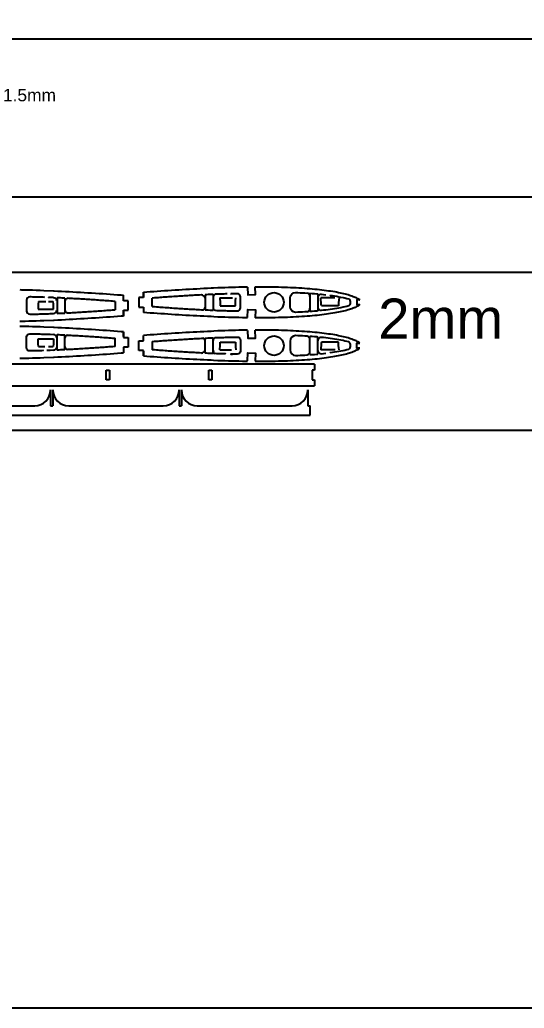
# Model space of a CAD drawing. Header units: inches. Extents: x 14 to 1585, y 4 to 1231.
# Drawn here: x 536 to 856, y 4 to 631 of the extents above; entities that cross this region are included whole.
import ezdxf

# ---------------------------------------------------------------- set-up
doc = ezdxf.new("R2010")
doc.units = ezdxf.units.IN
doc.header["$MEASUREMENT"] = 0
doc.layers.add('7', color=7, linetype='Continuous')
doc.layers.add('LAYER01', color=7, linetype='Continuous')
doc.styles.get("Standard").update_dxf_attribs({"font": 'arial.ttf'})

msp = doc.modelspace()

# ---------------------------------------------------------------- linework, layer by layer
for p, q in [((1106.62, 618.92), (106.65, 618.92)), ((106.62, 518.92), (1106.62, 518.92)), ((1019.92, 470.88), (19.95, 470.88)), ((614.54, 455.43), (614.54, 458.43)), ((601.81, 446.22), (601.81, 443.22)), ((601.81, 430.18), (601.81, 433.18)), ((614.54, 420.97), (614.54, 417.97)), ((722.88, 412.64), (30.45, 412.64)), ((590.88, 405.84), (590.88, 408.84)), ((590.88, 408.84), (592.88, 408.84)), ((592.88, 408.84), (592.88, 402.84)), ((655.88, 405.84), (655.88, 408.84)), ((655.88, 408.84), (657.88, 408.84)), ((657.88, 408.84), (657.88, 402.84)), ((722.88, 408.84), (721.38, 408.84)), ((721.38, 408.84), (721.38, 402.84)), ((722.88, 412.64), (722.88, 408.84)), ((590.88, 402.84), (590.88, 405.84)), ((592.88, 402.84), (590.88, 402.84)), ((655.88, 402.84), (655.88, 405.84)), ((657.88, 402.84), (655.88, 402.84)), ((721.38, 402.84), (722.88, 402.84)), ((722.88, 402.84), (722.88, 399.04)), ((30.45, 399.04), (722.88, 399.04)), ((19.92, 370.88), (1019.92, 370.88))]:
    msp.add_line(p, q)
at = {"color": 9}
for p, q in [((614.54, 458.43), (614.54, 454.95)), ((596.43, 452.49), (596.43, 447.24)), ((601.81, 452.86), (601.81, 456.48)), ((604.81, 452.86), (601.81, 452.86)), ((604.81, 446.86), (604.81, 452.86)), ((614.54, 454.95), (611.54, 454.95)), ((611.54, 454.95), (611.54, 448.95)), ((619.92, 449.32), (619.92, 454.59)), ((601.81, 443.22), (601.81, 446.86)), ((601.81, 446.86), (604.81, 446.86)), ((611.54, 448.95), (614.54, 448.95)), ((614.54, 448.95), (614.55, 445.47)), ((601.81, 433.18), (601.81, 429.54)), ((596.43, 423.91), (596.43, 429.16)), ((601.81, 429.54), (604.81, 429.54)), ((604.81, 429.54), (604.81, 423.54)), ((611.54, 421.45), (611.54, 427.45)), ((611.54, 427.45), (614.54, 427.45)), ((614.54, 427.45), (614.55, 430.93)), ((619.92, 427.08), (619.92, 421.81)), ((604.81, 423.54), (601.81, 423.54)), ((601.81, 423.54), (601.81, 419.92)), ((614.54, 421.45), (611.54, 421.45)), ((614.54, 417.97), (614.54, 421.45))]:
    msp.add_line(p, q, dxfattribs=at)
at = {"color": 3}
msp.add_lwpolyline([(14.46, 1230.98), (1584.87, 1230.98), (1584.87, 4.11), (14.46, 4.11)], close=True, dxfattribs=at)
for centre in [(697.29, 451.95), (697.29, 424.45)]:
    msp.add_circle(centre, 6.17)
for centre in [(742.81, 451.88), (742.81, 424.52)]:
    msp.add_arc(centre, 2.96, 309.95246, 50.04754)
at = {"layer": '7', "linetype": 'Continuous'}
for points in [[(536.08, 459.97), (537.22, 459.95), (539.52, 459.89), (541.85, 459.83), (544.18, 459.76), (546.52, 459.69), (548.88, 459.6), (551.24, 459.52), (557.39, 459.23)], [(557.39, 459.23), (557.77, 459.22), (560.15, 459.11), (562.54, 458.99), (564.93, 458.87), (567.31, 458.74), (569.7, 458.61), (572.09, 458.48), (574.48, 458.34), (576.86, 458.2), (579.24, 458.05), (581.62, 457.9), (583.98, 457.75), (586.34, 457.59), (588.7, 457.43), (591.03, 457.27), (593.37, 457.11), (595.7, 456.94), (597.99, 456.77), (600.29, 456.6), (601.81, 456.48)], [(614.54, 458.43), (616.56, 458.58), (618.76, 458.74), (621, 458.9), (623.23, 459.06), (625.47, 459.22), (627.73, 459.37), (630, 459.52), (632.26, 459.67), (634.54, 459.81), (636.82, 459.95), (639.1, 460.08), (641.39, 460.22), (643.68, 460.35), (645.97, 460.47), (648.26, 460.59), (650.55, 460.71), (652.84, 460.82), (655.12, 460.93), (657.41, 461.03), (658.99, 461.09)], [(658.99, 461.09), (661.63, 461.29), (663.89, 461.37), (666.13, 461.44), (668.36, 461.51), (670.6, 461.57), (672.8, 461.62), (675, 461.67), (677.2, 461.71), (679.35, 461.74), (680.43, 461.75)], [(680.4, 461.6), (680.59, 456.6), (685.59, 456.8), (685.4, 461.79)], [(685.4, 461.79), (685.77, 461.8), (687.87, 461.8), (689.97, 461.8), (692.02, 461.78), (694.06, 461.77), (696.1, 461.74), (698.07, 461.7), (700.04, 461.66), (702.01, 461.61), (703.91, 461.55), (705.81, 461.48), (707.7, 461.41), (709.51, 461.33), (711.32, 461.24), (713.13, 461.13), (714.85, 461.03), (716.57, 460.91), (718.29, 460.79), (719.91, 460.66), (721.53, 460.52), (723.15, 460.37), (724.67, 460.21), (726.18, 460.05), (727.7, 459.88), (729.1, 459.71), (730.51, 459.52), (731.91, 459.32), (733.2, 459.13), (734.49, 458.92), (735.77, 458.7), (736.94, 458.49), (738.11, 458.27), (739.27, 458.03), (740.31, 457.8), (741.35, 457.56), (742.39, 457.3), (743.31, 457.06), (744.22, 456.8), (745.12, 456.53), (745.9, 456.28), (746.68, 456.01), (747.45, 455.72), (748.1, 455.47), (748.74, 455.19), (749.37, 454.9), (749.88, 454.65), (750.38, 454.39), (750.87, 454.1), (751.24, 453.86), (751.6, 453.59), (751.78, 453.45)], [(710.99, 458.2), (712.38, 458.13), (713.89, 458.06), (715.4, 457.98), (716.91, 457.89), (718.41, 457.79)], [(547.83, 452.49), (547.75, 450.83), (547.7, 449.74), (547.65, 448.65), (547.6, 447.55)], [(557.45, 454.89), (555.28, 454.97), (554.19, 455.01), (554.19, 455.01)], [(557.47, 447.55), (557.42, 448.65), (557.37, 449.74), (557.32, 450.83), (557.24, 452.49)], [(564.6, 454.57), (562.94, 454.65), (561.85, 454.7), (560.76, 454.75), (559.66, 454.8)], [(596.46, 452.49), (595.88, 452.53), (594.78, 452.62), (593.68, 452.7), (592.58, 452.78), (591.48, 452.87), (590.38, 452.95), (589.28, 453.03), (588.18, 453.11), (587.08, 453.19), (585.98, 453.27), (584.88, 453.34), (583.79, 453.42), (582.69, 453.5), (581.59, 453.57), (580.49, 453.64), (579.39, 453.71), (578.3, 453.79), (577.2, 453.85), (576.1, 453.92), (575, 453.99), (573.91, 454.06), (572.81, 454.12), (571.71, 454.19), (570.62, 454.25), (569.52, 454.31), (568.42, 454.37), (567.33, 454.43), (566.23, 454.48)], [(651.21, 456.62), (651.21, 456.62), (650.12, 456.57), (649.02, 456.51), (647.93, 456.45), (646.83, 456.39), (645.73, 456.33), (644.64, 456.27), (643.54, 456.21), (642.44, 456.14), (641.35, 456.08), (640.25, 456.01), (639.15, 455.94), (638.05, 455.87), (636.96, 455.8), (635.86, 455.73), (634.76, 455.66), (633.66, 455.58), (632.56, 455.51), (631.47, 455.43), (630.37, 455.35), (629.27, 455.27), (628.17, 455.2), (627.07, 455.12), (625.97, 455.04), (624.87, 454.95), (623.77, 454.87), (622.67, 454.79), (621.57, 454.7), (620.47, 454.62), (619.92, 454.58)], [(658.59, 456.96), (655.59, 456.83), (654.5, 456.78), (653.6, 456.74)], [(667.62, 457.27), (666.53, 457.24), (665.44, 457.21), (664.34, 457.17), (663.25, 457.14), (662.16, 457.1), (661.07, 457.06), (659.97, 457.02)], [(662.97, 454.69), (663.1, 451.69), (663.15, 450.6), (663.19, 449.7)], [(672.77, 449.7), (672.81, 450.6), (672.86, 451.69), (672.91, 452.79), (672.99, 454.69)], [(720.09, 457.67), (721.39, 457.58), (722.87, 457.46), (724.34, 457.33), (725.08, 457.26)], [(727.33, 449.71), (727.26, 450.45), (727.13, 451.92), (727.02, 453.4), (726.92, 454.7)], [(727.26, 457.05), (728.7, 456.89), (730.14, 456.72)], [(732.97, 456.36), (732.97, 456.36), (734.36, 456.17), (735.74, 455.96), (737.09, 455.74), (738.44, 455.5), (739.75, 455.26), (741.05, 455), (742.3, 454.73), (743.54, 454.44), (744.71, 454.15)], [(738.51, 454.7), (738.41, 453.4), (738.29, 451.92), (738.16, 450.45), (738.09, 449.71)], [(751.78, 453.45), (749.81, 453.45), (749.81, 450.45), (751.78, 450.45)], [(751.79, 453.44), (751.79, 453.44)], [(566.23, 445.25), (567.33, 445.3), (568.42, 445.36), (569.52, 445.42), (570.62, 445.48), (571.71, 445.54), (572.81, 445.61), (573.91, 445.67), (575, 445.74), (576.1, 445.81), (577.2, 445.87), (578.3, 445.94), (579.39, 446.01), (580.49, 446.09), (581.59, 446.16), (582.69, 446.23), (583.79, 446.31), (584.88, 446.38), (585.98, 446.46), (587.08, 446.54), (588.18, 446.62), (589.28, 446.7), (590.38, 446.78), (591.48, 446.86), (592.58, 446.94), (593.68, 447.03), (594.78, 447.11), (595.88, 447.2), (596.43, 447.24)], [(659.08, 442.8), (657.41, 442.87), (655.12, 442.97), (652.84, 443.08), (650.55, 443.19), (648.26, 443.3), (645.97, 443.43), (643.68, 443.55), (641.39, 443.68), (639.1, 443.82), (636.82, 443.95), (634.54, 444.09), (632.26, 444.23), (630, 444.38), (627.73, 444.53), (625.47, 444.68), (623.23, 444.84), (621, 445), (618.76, 445.16), (616.56, 445.32), (614.55, 445.47)], [(619.91, 449.32), (620.47, 449.28), (621.57, 449.2), (622.67, 449.11), (623.77, 449.03), (624.87, 448.95), (625.97, 448.86), (627.07, 448.78), (628.17, 448.7), (629.27, 448.62), (630.37, 448.55), (631.47, 448.47), (632.56, 448.39), (633.66, 448.32), (634.76, 448.24), (635.86, 448.17), (636.96, 448.1), (638.05, 448.03), (639.15, 447.96), (640.25, 447.89), (641.35, 447.82), (642.44, 447.76), (643.54, 447.69), (644.64, 447.63), (645.73, 447.57), (646.83, 447.51), (647.93, 447.45), (649.02, 447.39), (650.12, 447.33), (651.21, 447.27), (652.31, 447.22)], [(653.6, 447.16), (654.5, 447.12), (655.59, 447.07), (656.69, 447.02), (658.59, 446.94)], [(680.49, 442.29), (680.4, 442.3), (680.59, 447.29), (685.59, 447.1), (685.4, 442.1)], [(751.78, 450.45), (751.6, 450.3), (751.24, 450.04), (750.87, 449.79), (750.38, 449.51), (749.88, 449.24), (749.37, 448.99), (748.74, 448.7), (748.1, 448.43), (747.45, 448.17), (746.68, 447.88), (745.9, 447.62), (745.12, 447.37), (744.22, 447.09), (743.31, 446.84), (742.39, 446.6), (741.35, 446.34), (740.31, 446.1), (739.27, 445.87), (738.11, 445.63), (736.94, 445.4), (735.77, 445.19), (734.49, 444.97), (733.2, 444.77), (731.91, 444.57), (730.51, 444.38), (729.1, 444.19), (727.7, 444.02), (726.18, 443.84), (724.67, 443.68), (723.15, 443.53), (721.53, 443.38), (719.91, 443.24), (718.29, 443.11), (716.57, 442.98), (714.85, 442.87), (713.13, 442.76), (711.32, 442.66), (709.51, 442.57), (707.7, 442.49), (705.81, 442.41), (703.91, 442.34), (702.01, 442.29), (700.04, 442.23), (698.07, 442.19), (696.1, 442.16), (694.06, 442.13), (692.02, 442.11), (689.97, 442.1), (687.87, 442.1), (685.77, 442.1), (685.4, 442.1)], [(718.41, 445.97), (716.91, 445.87), (715.4, 445.78), (713.89, 445.7), (712.38, 445.62), (710.99, 445.56)], [(725.08, 446.5), (724.34, 446.43), (722.87, 446.3), (721.39, 446.18), (720.09, 446.08)], [(744.71, 449.61), (743.54, 449.32), (742.3, 449.03), (741.05, 448.76), (739.75, 448.5), (738.44, 448.25), (737.09, 448.02), (735.74, 447.8), (734.36, 447.59), (732.97, 447.39), (731.56, 447.21), (730.14, 447.03), (728.7, 446.87), (727.26, 446.71)], [(557.39, 440.47), (551.24, 440.2), (548.88, 440.11), (546.52, 440.03), (544.18, 439.95), (541.85, 439.88), (539.52, 439.82), (537.22, 439.77), (536.08, 439.74)], [(601.81, 443.22), (600.29, 443.11), (597.99, 442.94), (595.7, 442.77), (593.37, 442.6), (591.03, 442.44), (588.7, 442.28), (586.34, 442.12), (583.98, 441.96), (581.62, 441.81), (579.24, 441.66), (576.86, 441.51), (574.48, 441.37), (572.09, 441.23), (569.7, 441.1), (567.31, 440.96), (564.93, 440.84), (562.54, 440.72), (560.15, 440.6), (557.77, 440.49), (557.39, 440.47)], [(559.66, 444.93), (560.76, 444.98), (561.85, 445.03), (562.94, 445.08), (564.6, 445.16)], [(680.49, 442.14), (679.35, 442.15), (677.2, 442.19), (675, 442.23), (672.8, 442.27), (670.6, 442.33), (668.36, 442.39), (666.13, 442.45), (663.89, 442.52), (661.63, 442.6), (659.08, 442.8)], [(557.39, 435.93), (551.24, 436.2), (548.88, 436.29), (546.52, 436.37), (544.18, 436.45), (541.85, 436.52), (539.52, 436.58), (537.22, 436.63), (536.08, 436.66)], [(601.81, 433.18), (600.29, 433.29), (597.99, 433.46), (595.7, 433.63), (593.37, 433.8), (591.03, 433.96), (588.7, 434.12), (586.34, 434.28), (583.98, 434.44), (581.62, 434.59), (579.24, 434.74), (576.86, 434.89), (574.48, 435.03), (572.09, 435.17), (569.7, 435.3), (567.31, 435.44), (564.93, 435.56), (562.54, 435.68), (560.15, 435.8), (557.77, 435.91), (557.39, 435.93)], [(659.08, 433.6), (657.41, 433.53), (655.12, 433.43), (652.84, 433.32), (650.55, 433.21), (648.26, 433.09), (645.97, 432.97), (643.68, 432.85), (641.39, 432.72), (639.1, 432.58), (636.82, 432.45), (634.54, 432.31), (632.26, 432.17), (630, 432.02), (627.73, 431.87), (625.47, 431.71), (623.23, 431.56), (621, 431.4), (618.76, 431.24), (616.56, 431.08), (614.55, 430.93)], [(680.49, 434.26), (679.35, 434.25), (677.2, 434.21), (675, 434.17), (672.8, 434.13), (670.6, 434.07), (668.36, 434.01), (666.13, 433.95), (663.89, 433.88), (661.63, 433.8), (659.08, 433.6)], [(680.49, 434.11), (680.4, 434.1), (680.59, 429.11), (685.59, 429.3), (685.4, 434.3)], [(751.78, 425.95), (751.6, 426.1), (751.24, 426.36), (750.87, 426.61), (750.38, 426.89), (749.88, 427.16), (749.37, 427.41), (748.74, 427.7), (748.1, 427.97), (747.45, 428.23), (746.68, 428.52), (745.9, 428.78), (745.12, 429.03), (744.22, 429.31), (743.31, 429.56), (742.39, 429.8), (741.35, 430.06), (740.31, 430.3), (739.27, 430.53), (738.11, 430.77), (736.94, 431), (735.77, 431.21), (734.49, 431.43), (733.2, 431.63), (731.91, 431.83), (730.51, 432.02), (729.1, 432.21), (727.7, 432.38), (726.18, 432.56), (724.67, 432.72), (723.15, 432.87), (721.53, 433.02), (719.91, 433.16), (718.29, 433.29), (716.57, 433.42), (714.85, 433.53), (713.13, 433.64), (711.32, 433.74), (709.51, 433.83), (707.7, 433.91), (705.81, 433.99), (703.91, 434.06), (702.01, 434.11), (700.04, 434.17), (698.07, 434.21), (696.1, 434.24), (694.06, 434.27), (692.02, 434.29), (689.97, 434.3), (687.87, 434.3), (685.77, 434.3), (685.4, 434.3)], [(547.83, 423.91), (547.75, 425.57), (547.7, 426.66), (547.65, 427.75), (547.6, 428.85)], [(557.47, 428.85), (557.42, 427.75), (557.37, 426.66), (557.32, 425.57), (557.24, 423.91)], [(559.66, 431.47), (560.76, 431.42), (561.85, 431.37), (562.94, 431.32), (564.6, 431.24)], [(566.23, 431.15), (567.33, 431.1), (568.42, 431.04), (569.52, 430.98), (570.62, 430.92), (571.71, 430.86), (572.81, 430.79), (573.91, 430.73), (575, 430.66), (576.1, 430.59), (577.2, 430.53), (578.3, 430.46), (579.39, 430.39), (580.49, 430.31), (581.59, 430.24), (582.69, 430.17), (583.79, 430.09), (584.88, 430.02), (585.98, 429.94), (587.08, 429.86), (588.18, 429.78), (589.28, 429.7), (590.38, 429.62), (591.48, 429.54), (592.58, 429.46), (593.68, 429.37), (594.78, 429.29), (595.88, 429.2), (596.43, 429.16)], [(619.91, 427.08), (620.47, 427.12), (621.57, 427.2), (622.67, 427.29), (623.77, 427.37), (624.87, 427.45), (625.97, 427.54), (627.07, 427.62), (628.17, 427.7), (629.27, 427.77), (630.37, 427.85), (631.47, 427.93), (632.56, 428.01), (633.66, 428.08), (634.76, 428.16), (635.86, 428.23), (636.96, 428.3), (638.05, 428.37), (639.15, 428.44), (640.25, 428.51), (641.35, 428.58), (642.44, 428.64), (643.54, 428.71), (644.64, 428.77), (645.73, 428.83), (646.83, 428.89), (647.93, 428.95), (649.02, 429.01), (650.12, 429.07), (651.21, 429.13), (652.31, 429.18)], [(653.6, 429.24), (654.5, 429.28), (655.59, 429.33), (656.69, 429.38), (658.59, 429.46)], [(662.97, 421.71), (663.1, 424.71), (663.15, 425.8), (663.19, 426.7)], [(672.77, 426.7), (672.81, 425.8), (672.86, 424.71), (672.91, 423.61), (672.99, 421.71)], [(718.41, 430.43), (716.91, 430.53), (715.4, 430.62), (713.89, 430.7), (712.38, 430.78), (710.99, 430.84)], [(725.08, 429.9), (724.34, 429.97), (722.87, 430.1), (721.39, 430.22), (720.09, 430.32)], [(727.33, 426.69), (727.26, 425.95), (727.13, 424.48), (727.02, 423), (726.92, 421.7)], [(744.71, 426.79), (743.54, 427.08), (742.3, 427.37), (741.05, 427.64), (739.75, 427.9), (738.44, 428.15), (737.09, 428.38), (735.74, 428.6), (734.36, 428.81), (732.97, 429.01), (731.56, 429.19), (730.14, 429.37), (728.7, 429.53), (727.26, 429.69)], [(738.51, 421.7), (738.41, 423), (738.29, 424.48), (738.16, 425.95), (738.09, 426.69)], [(557.45, 421.51), (555.28, 421.43), (554.19, 421.39), (553.1, 421.35)], [(564.6, 421.83), (562.94, 421.75), (561.85, 421.7), (560.76, 421.65), (559.66, 421.6)], [(596.46, 423.91), (595.88, 423.87), (594.78, 423.78), (593.68, 423.7), (592.58, 423.61), (591.48, 423.53), (590.38, 423.45), (589.28, 423.37), (588.18, 423.29), (587.08, 423.21), (585.98, 423.13), (584.88, 423.05), (583.79, 422.98), (582.69, 422.9), (581.59, 422.83), (580.49, 422.76), (579.39, 422.69), (578.3, 422.61), (577.2, 422.55), (576.1, 422.48), (575, 422.41), (573.91, 422.34), (572.81, 422.28), (571.71, 422.21), (570.62, 422.15), (569.52, 422.09), (568.42, 422.03), (567.33, 421.97), (566.23, 421.92)], [(651.21, 419.77), (651.21, 419.77), (650.12, 419.83), (649.02, 419.89), (647.93, 419.95), (646.83, 420.01), (645.73, 420.07), (644.64, 420.13), (643.54, 420.19), (642.44, 420.26), (641.35, 420.32), (640.25, 420.39), (639.15, 420.46), (638.05, 420.53), (636.96, 420.6), (635.86, 420.67), (634.76, 420.74), (633.66, 420.82), (632.56, 420.89), (631.47, 420.97), (630.37, 421.05), (629.27, 421.13), (628.17, 421.2), (627.07, 421.28), (625.97, 421.36), (624.87, 421.45), (623.77, 421.53), (622.67, 421.61), (621.57, 421.7), (620.47, 421.78), (619.92, 421.82)], [(685.4, 414.61), (685.77, 414.6), (687.87, 414.6), (689.97, 414.6), (692.02, 414.62), (694.06, 414.63), (696.1, 414.66), (698.07, 414.7), (700.04, 414.74), (702.01, 414.79), (703.91, 414.85), (705.81, 414.92), (707.7, 414.99), (709.51, 415.07), (711.32, 415.16), (713.13, 415.27), (714.85, 415.37), (716.57, 415.49), (718.29, 415.61), (719.91, 415.74), (721.53, 415.88), (723.15, 416.03), (724.67, 416.19), (726.18, 416.35), (727.7, 416.52), (729.1, 416.69), (730.51, 416.88), (731.91, 417.08), (733.2, 417.27), (734.49, 417.48), (735.77, 417.7), (736.94, 417.91), (738.11, 418.13), (739.27, 418.37), (740.31, 418.6), (741.35, 418.84), (742.39, 419.1), (743.31, 419.34), (744.22, 419.6), (745.12, 419.87), (745.9, 420.12), (746.68, 420.39), (747.45, 420.68), (748.1, 420.93), (748.74, 421.21), (749.37, 421.5), (749.88, 421.75), (750.38, 422.01), (750.87, 422.3), (751.24, 422.54), (751.6, 422.81), (751.78, 422.95)], [(732.97, 420.04), (732.97, 420.04), (734.36, 420.23), (735.74, 420.44), (737.09, 420.66), (738.44, 420.9), (739.75, 421.14), (741.05, 421.4), (742.3, 421.67), (743.54, 421.96), (744.71, 422.25)], [(751.78, 422.95), (749.81, 422.95), (749.81, 425.95), (751.78, 425.95)], [(751.79, 422.96), (751.79, 422.96)], [(536.08, 416.43), (537.22, 416.45), (539.52, 416.51), (541.85, 416.57), (544.18, 416.64), (546.52, 416.71), (548.88, 416.8), (551.24, 416.88), (557.39, 417.17)], [(557.39, 417.17), (557.77, 417.18), (560.15, 417.29), (562.54, 417.41), (564.93, 417.53), (567.31, 417.66), (569.7, 417.79), (572.09, 417.92), (574.48, 418.06), (576.86, 418.2), (579.24, 418.35), (581.62, 418.5), (583.98, 418.65), (586.34, 418.81), (588.7, 418.97), (591.03, 419.13), (593.37, 419.29), (595.7, 419.46), (597.99, 419.63), (600.29, 419.8), (601.81, 419.92)], [(614.54, 417.97), (616.56, 417.82), (618.76, 417.66), (621, 417.5), (623.23, 417.34), (625.47, 417.18), (627.73, 417.03), (630, 416.88), (632.26, 416.73), (634.54, 416.59), (636.82, 416.45), (639.1, 416.32), (641.39, 416.18), (643.68, 416.05), (645.97, 415.93), (648.26, 415.8), (650.55, 415.69), (652.84, 415.58), (655.12, 415.47), (657.41, 415.37), (658.99, 415.31)], [(658.59, 419.44), (655.59, 419.57), (654.5, 419.62), (653.6, 419.66)], [(658.99, 415.31), (661.63, 415.11), (663.89, 415.03), (666.13, 414.96), (668.36, 414.89), (670.6, 414.83), (672.8, 414.78), (675, 414.73), (677.2, 414.69), (679.35, 414.66), (680.43, 414.65)], [(666.53, 419.16), (666.53, 419.16), (665.44, 419.19), (664.34, 419.23), (663.25, 419.26), (662.16, 419.3), (661.07, 419.34), (659.97, 419.38)], [(680.4, 414.8), (680.59, 419.79), (685.59, 419.6), (685.4, 414.6)], [(710.99, 418.2), (712.38, 418.27), (713.89, 418.34), (715.4, 418.42), (716.91, 418.51), (718.41, 418.61)], [(720.09, 418.73), (721.39, 418.82), (722.87, 418.94), (724.34, 419.07), (725.08, 419.14)], [(727.26, 419.35), (728.7, 419.51), (730.14, 419.67)]]:
    msp.add_lwpolyline(points, dxfattribs=at)
for points in [[(710.99, 445.56, -0.409078), (707.45, 449.16), (707.45, 454.59, -0.409078), (710.99, 458.2)], [(552.01, 455.09), (550.91, 455.12), (549.82, 455.16), (548.73, 455.19), (547.64, 455.22), (546.55, 455.25), (545.46, 455.27), (544.37, 455.3), (543.28, 455.32), (542.43, 455.33, 0.419355), (540.39, 453.33), (540.39, 446.43, 0.414214), (542.39, 444.43), (544.37, 444.43), (545.46, 444.46), (546.55, 444.48), (547.64, 444.51), (548.73, 444.54), (549.82, 444.57), (550.91, 444.61), (552.01, 444.64), (553.1, 444.68), (554.19, 444.72), (555.28, 444.76), (557.47, 444.84)], [(659.97, 446.88), (661.07, 446.84), (662.16, 446.8), (663.25, 446.76), (664.34, 446.72), (665.44, 446.69), (666.53, 446.66), (667.62, 446.62), (668.71, 446.6), (669.8, 446.57), (670.89, 446.54), (671.98, 446.52), (673.07, 446.5), (673.92, 446.48, 0.419355), (675.96, 448.48), (675.96, 455.38, 0.414214), (673.96, 457.38), (671.98, 457.38), (670.89, 457.36), (669.8, 457.33), (669.8, 457.33)], [(550.91, 421.28), (550.91, 421.28), (549.82, 421.24), (548.73, 421.21), (547.64, 421.18), (546.55, 421.15), (545.46, 421.13), (544.37, 421.1), (543.28, 421.08), (542.43, 421.07, -0.419355), (540.39, 423.07), (540.39, 429.97, -0.414214), (542.39, 431.97), (544.37, 431.97), (545.46, 431.94), (546.55, 431.92), (547.64, 431.89), (548.73, 431.86), (549.82, 431.83), (550.91, 431.79), (552.01, 431.76), (553.1, 431.72), (554.19, 431.68), (555.28, 431.64), (557.47, 431.56)], [(659.97, 429.52), (661.07, 429.56), (662.16, 429.6), (663.25, 429.64), (664.34, 429.67), (665.44, 429.71), (666.53, 429.74), (667.62, 429.78), (668.71, 429.8), (669.8, 429.83), (670.89, 429.86), (671.98, 429.88), (673.07, 429.9), (673.92, 429.92, -0.419355), (675.96, 427.92), (675.96, 421.02, -0.414214), (673.96, 419.02), (671.98, 419.02), (670.89, 419.04), (669.8, 419.07), (670.89, 419.04)], [(710.99, 430.84, 0.409078), (707.45, 427.24), (707.45, 421.81, 0.409078), (710.99, 418.2)]]:
    msp.add_lwpolyline(points, format="xyb", dxfattribs=at)
at = {"layer": 'LAYER01'}
for p, q in [((547.83, 452.49), (552.48, 452.49)), ((554.16, 452.49), (557.24, 452.49)), ((559.66, 454.8), (559.66, 444.93)), ((564.6, 454.57), (564.6, 445.16)), ((653.6, 456.74), (653.6, 447.16)), ((658.59, 456.96), (658.59, 446.94)), ((662.97, 454.69), (670.93, 454.69)), ((720.09, 457.67), (720.09, 446.08)), ((725.08, 457.26), (725.08, 446.5)), ((735.93, 454.7), (726.92, 454.7)), ((547.6, 447.55), (557.47, 447.55)), ((663.19, 449.7), (672.77, 449.7)), ((738.09, 449.71), (727.33, 449.71)), ((547.6, 428.85), (557.47, 428.85)), ((559.66, 421.6), (559.66, 431.47)), ((564.6, 421.83), (564.6, 431.24)), ((653.6, 419.66), (653.6, 429.24)), ((658.59, 419.44), (658.59, 429.46)), ((663.19, 426.7), (672.77, 426.7)), ((720.09, 418.73), (720.09, 430.32)), ((725.08, 419.14), (725.08, 429.9)), ((738.09, 426.69), (727.33, 426.69)), ((547.83, 423.91), (551.94, 423.91)), ((554.16, 423.91), (557.24, 423.91)), ((662.97, 421.71), (670.29, 421.71)), ((735.99, 421.7), (726.92, 421.7)), ((555.56, 396.33), (555.56, 386.33)), ((557.06, 396.33), (557.06, 386.33)), ((637.06, 396.33), (637.06, 386.33)), ((638.56, 396.33), (638.56, 386.33)), ((718.78, 396.33), (718.78, 386.33)), ((485.56, 386.33), (545.56, 386.33)), ((555.56, 386.33), (557.06, 386.33)), ((567.06, 386.33), (627.06, 386.33)), ((637.06, 386.33), (638.56, 386.33)), ((648.56, 386.33), (708.78, 386.33)), ((718.78, 386.33), (720.28, 386.33)), ((720.28, 380.33), (720.28, 386.33)), ((27.85, 380.33), (720.28, 380.33))]:
    msp.add_line(p, q, dxfattribs=at)
for centre, radius, start, end in [((717.61, 455.44), 2.48, 2.31461, 71.29447), ((557.13, 452.35), 2.56, 14.41581, 82.27516), ((566.73, 452.39), 2.15, 103.41381, 171.61091), ((650.99, 453.82), 2.82, 22.20292, 85.41165), ((660.93, 454.88), 2.34, 114.21819, 180.03185), ((727.21, 454.91), 2.14, 88.82825, 177.63695), ((557.22, 447.25), 2.42, 275.87703, 349.36665), ((566.5, 447.12), 1.9, 183.27294, 261.99427), ((651.77, 448.99), 1.85, 286.80281, 350.2242), ((660.54, 448.75), 1.95, 182.09029, 253.00981), ((717.39, 448.48), 2.71, 292.16309, 356.8158), ((727.24, 448.88), 2.17, 180.23317, 270.35884), ((557.22, 429.15), 2.42, 10.63335, 84.12297), ((566.5, 429.28), 1.9, 98.00573, 176.72706), ((651.77, 427.41), 1.85, 9.7758, 73.19719), ((660.54, 427.65), 1.95, 106.99019, 177.90971), ((717.39, 427.92), 2.71, 3.1842, 67.83691), ((727.24, 427.52), 2.17, 89.64116, 179.76683), ((557.13, 424.05), 2.56, 277.72484, 345.58419), ((566.73, 424.01), 2.15, 188.38909, 256.58619), ((650.99, 422.58), 2.82, 274.58835, 337.79708), ((660.93, 421.52), 2.34, 179.96815, 245.78181), ((717.61, 420.96), 2.48, 288.70553, 357.68539), ((727.21, 421.49), 2.14, 182.36305, 271.17175), ((545.56, 396.33), 10, 270, 0), ((567.06, 396.33), 10, 180, 270), ((627.06, 396.33), 10, 270, 0), ((648.56, 396.33), 10, 180, 270), ((708.78, 396.33), 10, 270, 0)]:
    msp.add_arc(centre, radius, start, end, dxfattribs=at)

# ---------------------------------------------------------------- texts
at = {"attachment_point": 1}
for s, width, gutter_width, heights, insert, char_height in [('1.5mm', 30036.651, 39.4, [0], (525.35, 587.34), 7.881), ('2mm', 632.439, 127.65, [662.41], (763.39, 454.32), 25.531)]:
    msp.add_mtext_dynamic_manual_height_columns(s, width=width, gutter_width=gutter_width, heights=heights, dxfattribs=dict(at, insert=insert, char_height=char_height))

doc.saveas('drawing.dxf')
